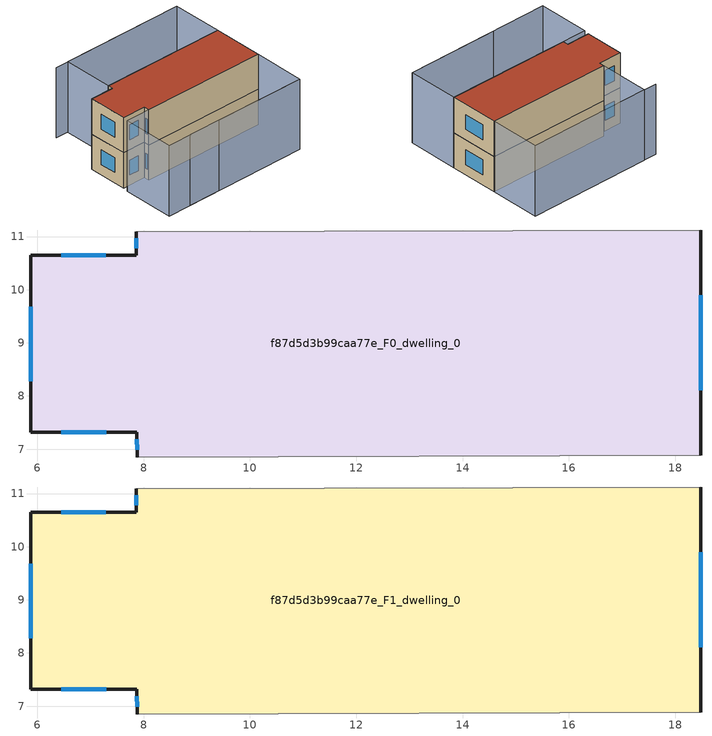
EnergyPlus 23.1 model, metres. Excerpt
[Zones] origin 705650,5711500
f87d5d3b99caa77e_F0_dwelling_0
 floor ground (EU_floor_Construction): 18.48,11.12 18.48,6.88 7.88,6.85 7.87,7.32 5.88,7.32 5.87,10.65 7.86,10.65 7.86,11.09 z0
 wall outside (EU_wall_Construction): 7.86,11.09 7.86,10.65 5.87,10.65 5.88,7.32 7.87,7.32 7.88,6.85 / 18.48,6.88 18.48,11.12 z0:3
 wall adiabatic (EU_wall_Construction): 18.48,11.12 7.86,11.09 / 7.88,6.85 18.48,6.88 z0:3
 window (EU_Window_Construction): 5.87,9.68 5.88,8.28 / 7.29,10.65 6.45,10.65 / 7.86,10.97 7.86,10.78 / 18.48,8.11 18.48,9.9 / 7.87,7.18 7.88,6.99 / 6.45,7.32 7.29,7.32 z0.87:2.13
f87d5d3b99caa77e_F1_dwelling_0
 floor to f87d5d3b99caa77e_F0_dwelling_0 (EU_floor_Construction): 18.48,11.12 18.48,6.88 7.88,6.85 7.87,7.32 5.88,7.32 5.87,10.65 7.86,10.65 7.86,11.09 z3
 wall outside (EU_wall_Construction): 7.86,11.09 7.86,10.65 5.87,10.65 5.88,7.32 7.87,7.32 7.88,6.85 / 18.48,6.88 18.48,11.12 z3:6
 wall adiabatic (EU_wall_Construction): 18.48,11.12 7.86,11.09 / 7.88,6.85 18.48,6.88 z3:6
 window (EU_Window_Construction): 5.87,9.68 5.88,8.28 / 7.29,10.65 6.45,10.65 / 7.86,10.97 7.86,10.78 / 18.48,8.11 18.48,9.9 / 7.87,7.18 7.88,6.99 / 6.45,7.32 7.29,7.32 z3.87:5.13
 roof outside (EU_roof_Construction): 18.48,6.88 18.48,11.12 7.86,11.09 7.86,10.65 5.87,10.65 5.88,7.32 7.87,7.32 7.88,6.85 z6
shading: 7.87,2.46 18.5,2.49 / 18.45,15.38 6.74,15.36 / 5.81,6.85 18.48,6.88 / 18.48,6.88 18.5,2.49 / 18.5,2.49 5.82,2.46 / 5.82,2.46 5.81,6.85 / 18.48,11.12 7.86,11.09 / 7.86,11.09 7.85,15.36 / 7.85,15.36 18.47,15.39 / 18.47,15.39 18.48,11.12 z0:6
[Building]
EU S2 Campaign: North Axis=0; Terrain=City; Solar Distribution=FullExterior
[Site:Location]
London: Latitude=51.5; Longitude=-0.5; Time Zone=0; Elevation=25
[SizingPeriod:WeatherFileDays]
AnnualSizingPeriod: Begin Month=1; Begin Day of Month=1; End Month=12; End Day of Month=31; Day of Week for Start Day=Monday; Use Weather File Daylight Saving Period=No; Use Weather File Rain and Snow Indicators=No
[MATERIAL]
EU_InternalMass_Material: Roughness=MediumRough; Thickness=0.1; Conductivity=1; Density=1800; Specific Heat=900; Thermal Absorptance=0.9; Solar Absorptance=0.7; Visible Absorptance=0.7
[MATERIAL:NOMASS] Roughness=MediumRough; Thermal Absorptance=0.9; Solar Absorptance=0.7; Visible Absorptance=0.7
Name | Thermal Resistance
EU_wall_NoMass | 0.724719
EU_roof_NoMass | 2.98947
EU_floor_NoMass | 2.39157
[WINDOWMATERIAL:SIMPLEGLAZINGSYSTEM]
EU_Window_SimpleGlazing: UFactor=2.63425; Solar Heat Gain Coefficient=0.76; Visible Transmittance=0.76
[CONSTRUCTION]
EU_wall_Construction: EU_wall_NoMass
EU_roof_Construction: EU_roof_NoMass
EU_floor_Construction: EU_floor_NoMass
EU_Window_Construction: EU_Window_SimpleGlazing
EU_InternalMass_Construction: EU_InternalMass_Material
[ZONE] Type=1; Multiplier=1; Ceiling Height=autocalculate; Volume=154.971; Floor Area=autocalculate; Part of Total Floor Area=Yes
f87d5d3b99caa77e_F0_dwelling_0; f87d5d3b99caa77e_F1_dwelling_0
[INTERNALMASS] Construction=EU_InternalMass_Construction; Surface Area=51.6572
Name | Zone or ZoneList
f87d5d3b99caa77e_F0_dwelling_0_EU_InternalMass | f87d5d3b99caa77e_F0_dwelling_0
f87d5d3b99caa77e_F1_dwelling_0_EU_InternalMass | f87d5d3b99caa77e_F1_dwelling_0
[OTHEREQUIPMENT] Fuel Type=Electricity; Design Level Calculation Method=Watts/Area; Power per Zone Floor Area=1; Fraction Latent=0; Fraction Radiant=0; Fraction Lost=0; Carbon Dioxide Generation Rate=0; EndUse Subcategory=EU_Step8_InternalGains
Name | Zone or ZoneList or Space or SpaceList | Schedule
EU_Step8_InternalGain_f87d5d3b99caa77e_F0_dwelling_0_f000 | f87d5d3b99caa77e_F0_dwelling_0 | EU_Step8_GainSchedule_f87d5d3b99caa77e_F0_dwelling_0_f000
EU_Step8_InternalGain_f87d5d3b99caa77e_F1_dwelling_0_f000 | f87d5d3b99caa77e_F1_dwelling_0 | EU_Step8_GainSchedule_f87d5d3b99caa77e_F1_dwelling_0_f000
[ZONEVENTILATION:DESIGNFLOWRATE] Schedule=EU_AlwaysOn; Design Flow Rate Calculation Method=AirChanges/Hour; Air Changes per Hour=0.418135; Ventilation Type=Natural; Fan Pressure Rise=0; Fan Total Efficiency=1; Constant Term Coefficient=1; Temperature Term Coefficient=0; Velocity Term Coefficient=0; Velocity Squared Term Coefficient=0; Minimum Indoor Temperature=-100; Maximum Indoor Temperature=100; Delta Temperature=-100; Minimum Outdoor Temperature=-100; Maximum Outdoor Temperature=100; Maximum Wind Speed=40
Name | Zone or ZoneList or Space or SpaceList
EU_ConstantAir_f87d5d3b99caa77e_F0_dwelling_0 | f87d5d3b99caa77e_F0_dwelling_0
EU_ConstantAir_f87d5d3b99caa77e_F1_dwelling_0 | f87d5d3b99caa77e_F1_dwelling_0
[HVACTEMPLATE:THERMOSTAT] Constant Heating Setpoint=20; Constant Cooling Setpoint=50
EU_HeatOnly_f87d5d3b99caa77e_F0_dwelling_0; EU_HeatOnly_f87d5d3b99caa77e_F1_dwelling_0
[HVACTEMPLATE:ZONE:IDEALLOADSAIRSYSTEM] System Availability Schedule=EU_AlwaysOn; Maximum Heating Supply Air Temperature=50; Minimum Cooling Supply Air Temperature=13; Maximum Heating Supply Air Humidity Ratio=0.0156; Minimum Cooling Supply Air Humidity Ratio=0.0077; Heating Limit=NoLimit; Cooling Limit=NoLimit; Heating Availability Schedule=EU_AlwaysOn; Cooling Availability Schedule=EU_CoolingOff; Dehumidification Control Type=ConstantSensibleHeatRatio; Cooling Sensible Heat Ratio=0.7; Dehumidification Setpoint=60; Humidification Control Type=None; Humidification Setpoint=30; Outdoor Air Method=None; Outdoor Air Flow Rate per Person=0.00944; Outdoor Air Flow Rate per Zone Floor Area=0; Outdoor Air Flow Rate per Zone=0; Demand Controlled Ventilation Type=None; Outdoor Air Economizer Type=NoEconomizer; Heat Recovery Type=None; Sensible Heat Recovery Effectiveness=0.7; Latent Heat Recovery Effectiveness=0.65
Name | Template Thermostat
f87d5d3b99caa77e_F0_dwelling_0 | EU_HeatOnly_f87d5d3b99caa77e_F0_dwelling_0
f87d5d3b99caa77e_F1_dwelling_0 | EU_HeatOnly_f87d5d3b99caa77e_F1_dwelling_0
[SIZING:ZONE] Zone Cooling Design Supply Air Temperature Input Method=SupplyAirTemperature; Zone Cooling Design Supply Air Temperature=13; Zone Heating Design Supply Air Temperature Input Method=SupplyAirTemperature; Zone Heating Design Supply Air Temperature=50; Zone Cooling Design Supply Air Humidity Ratio=0.008; Zone Heating Design Supply Air Humidity Ratio=0.008; Cooling Design Air Flow Method=DesignDay; Cooling Design Air Flow Rate=0; Cooling Minimum Air Flow per Zone Floor Area=0.000762; Cooling Minimum Air Flow=0; Cooling Minimum Air Flow Fraction=0.2; Heating Design Air Flow Method=DesignDay; Heating Design Air Flow Rate=0; Heating Maximum Air Flow per Zone Floor Area=0.002032; Heating Maximum Air Flow=0.141576; Heating Maximum Air Flow Fraction=0.3; Account for Dedicated Outdoor Air System=No; Dedicated Outdoor Air System Control Strategy=NeutralSupplyAir; Dedicated Outdoor Air Low Setpoint Temperature for Design=autosize; Dedicated Outdoor Air High Setpoint Temperature for Design=autosize; Zone Load Sizing Method=Sensible Load Only No Latent Load; Zone Latent Cooling Design Supply Air Humidity Ratio Input Method=HumidityRatioDifference; Zone Cooling Design Supply Air Humidity Ratio Difference=0.005; Zone Latent Heating Design Supply Air Humidity Ratio Input Method=HumidityRatioDifference; Zone Humidification Design Supply Air Humidity Ratio Difference=0.005
f87d5d3b99caa77e_F0_dwelling_0; f87d5d3b99caa77e_F1_dwelling_0
[SCHEDULE:CONSTANT]
Name | Hourly Value
EU_AlwaysOn | 1
EU_CoolingOff | 0
[SCHEDULE:FILE] Column Number=1; Rows to Skip at Top=0; Number of Hours of Data=8760; Column Separator=Comma; Interpolate to Timestep=No; Minutes per Item=60; Adjust Schedule for Daylight Savings=Yes
Name | File
EU_Step8_GainSchedule_f87d5d3b99caa77e_F0_dwelling_0_f000 | ../../schedules/f87d5d3b99caa77e/f87d5d3b99caa77e_F0_dwelling_0_f000_gain.csv
EU_Step8_GainSchedule_f87d5d3b99caa77e_F1_dwelling_0_f000 | ../../schedules/f87d5d3b99caa77e/f87d5d3b99caa77e_F1_dwelling_0_f000_gain.csv
